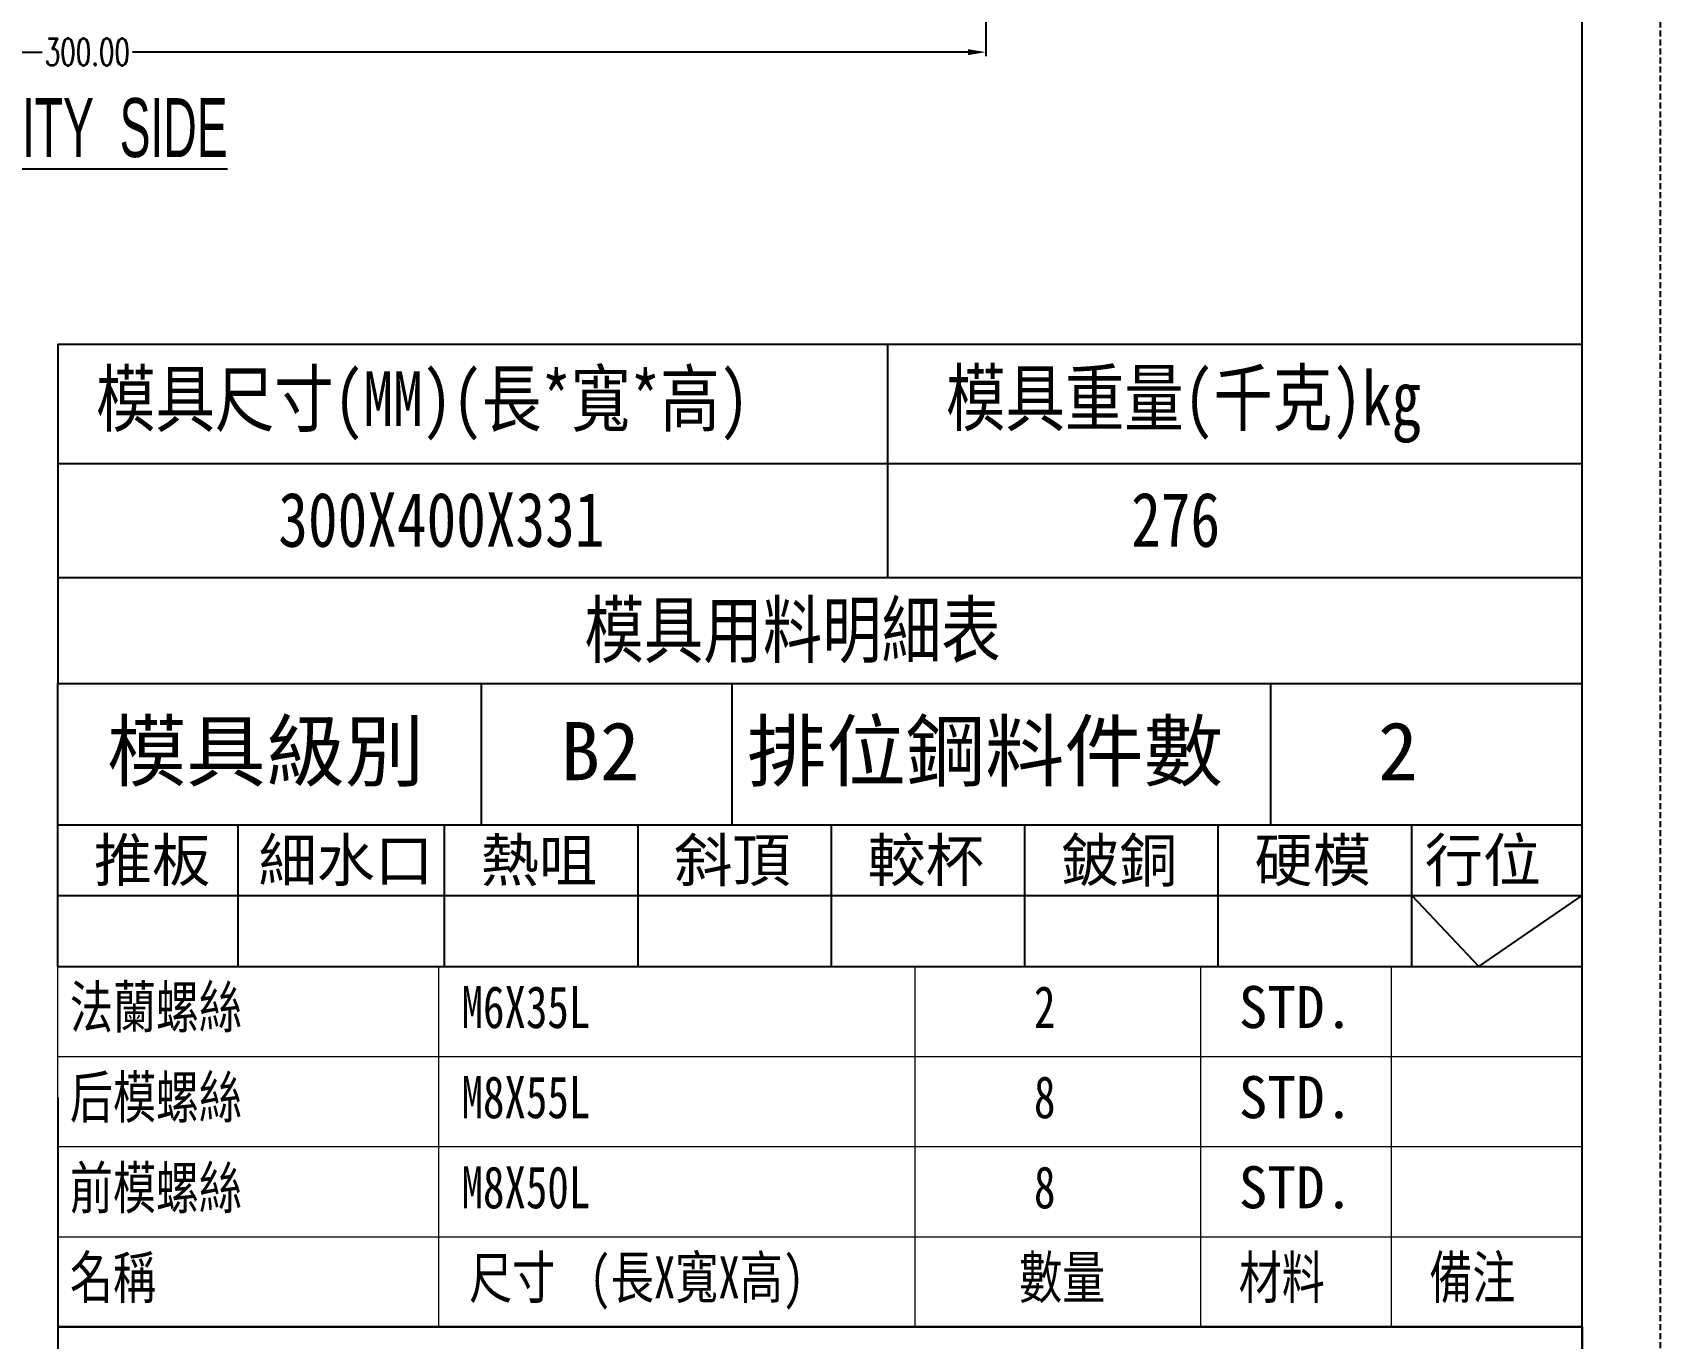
# Model space of a CAD drawing. Header units: inches. Extents: x 169168 to 170394, y -54081 to -53214.
# Drawn here: x 170122.1 to 170393.8, y -53896.5 to -53678.5 of the extents above; entities that cross this region are included whole.
import ezdxf

# ---------------------------------------------------------------- set-up
doc = ezdxf.new("R2010")
doc.units = ezdxf.units.IN
doc.header["$LTSCALE"] = 2
doc.header["$MEASUREMENT"] = 0
doc.header["$PDMODE"] = 3
doc.header["$PDSIZE"] = 0.3125
doc.linetypes.add('DASHED', pattern=[0.75, 0.5, -0.25])
doc.layers.get('0').update_dxf_attribs({"linetype": 'CONTINUOUS'})
doc.layers.get('Defpoints').update_dxf_attribs({"linetype": 'CONTINUOUS'})
doc.layers.add('A', color=7, linetype='CONTINUOUS')
doc.layers.add('dim', color=3, linetype='CONTINUOUS', lineweight=15)
doc.layers.add('MBOM-ASSIS-LAYER', color=71, linetype='CONTINUOUS', lineweight=9)
doc.styles.add('ROMANC', font='romanc', dxfattribs={"width": 0.6, "height": 1})
doc.styles.get("Standard").update_dxf_attribs({"font": 'txt.shx', "width": 0.67})
doc.styles.add('style1', font='mingliu.ttc', dxfattribs={"width": 0.75})
doc.styles.add('新字体', font='KAIU.TTF', dxfattribs={"width": 0.75})
doc.dimstyles.new('2.00', dxfattribs={"dimtxt": 4.5, "dimasz": 3, "dimexe": 0.666, "dimexo": 0.626, "dimgap": 1, "dimtad": 0, "dimzin": 0, "dimdsep": 46, "dimtxsty": 'Standard', "dimcen": 0.09, "dimclrd": 3, "dimclre": 3, "dimclrt": 7, "dimazin": 0, "dimtfac": 1, "dimtofl": 0, "dimtmove": 0, "dimatfit": 0, "dimfxl": 0, "dimtolj": 1, "dimtzin": 0, "dimarcsym": 0})

# ---------------------------------------------------------------- blocks, each defined once
blk = doc.blocks.new('*D36948')
at = {"layer": 'Defpoints', "color": 0}
for p in [(169981.2, -53655.5), (170281.2, -53655.5), (170281.2, -53681.76)]:
    blk.add_point(p, dxfattribs=at)
at = {"layer": 'dim', "color": 3, "linetype": 'ByBlock', "lineweight": -2}
for p, q in [((169981.2, -53656.12), (169981.2, -53682.42)), ((170281.2, -53656.12), (170281.2, -53682.42)), ((169984.2, -53681.76), (170123.66, -53681.76)), ((170278.2, -53681.76), (170138.73, -53681.76))]:
    blk.add_line(p, q, dxfattribs=at)
at = {"layer": 'dim', "color": 3, "linetype": 'ByBlock'}
for points in [[(169984.2, -53681.26), (169984.2, -53682.26), (169981.2, -53681.76)], [(170278.2, -53682.26), (170278.2, -53681.26), (170281.2, -53681.76)]]:
    blk.add_solid(points, dxfattribs=at)
at = {"layer": 'dim', "color": 7, "linetype": 'ByBlock', "insert": (170131.2, -53681.76), "char_height": 4.5, "attachment_point": 5}
blk.add_mtext('\\A1;300.00', dxfattribs=at)

msp = doc.modelspace()

# ---------------------------------------------------------------- linework, layer by layer
at = {"color": 0}
for p, q in [((170126.263, -53730.521), (170380.737, -53730.521)), ((170126.263, -53730.521), (170126.263, -53787.178)), ((170264.787, -53730.521), (170264.787, -53769.497)), ((170126.263, -53750.423), (170380.737, -53750.423))]:
    msp.add_line(p, q, dxfattribs=at)
for p, q in [((170380.737, -53787.178), (170380.737, -53730.521)), ((170126.263, -53769.497), (170380.737, -53769.497)), ((170126.263, -53787.178), (170380.737, -53787.178))]:
    msp.add_line(p, q)
at = {"layer": 'A', "linetype": 'DASHED'}
msp.add_line((170393.831, -54081.164), (170393.831, -53214.244), dxfattribs=at)
at = {"layer": 'A'}
for p, q in [((170380.739, -54068.073), (170380.739, -53227.336)), ((170126.263, -53787.178), (170380.737, -53787.178)), ((170126.263, -53834.417), (170126.263, -53787.178)), ((170197.003, -53810.798), (170197.003, -53787.178)), ((170238.841, -53810.798), (170238.841, -53787.178)), ((170328.79, -53810.798), (170328.79, -53787.178)), ((170380.74, -53834.417), (170380.737, -53787.178)), ((170126.263, -53810.798), (170380.737, -53810.798)), ((170126.263, -53810.798), (170338.325, -53810.798)), ((170156.408, -53834.417), (170156.408, -53810.798)), ((170190.848, -53834.417), (170190.848, -53810.798)), ((170223.14, -53834.417), (170223.14, -53810.798)), ((170255.432, -53834.417), (170255.432, -53810.798)), ((170287.725, -53834.417), (170287.725, -53810.798)), ((170320.017, -53834.417), (170320.017, -53810.798)), ((170352.309, -53834.417), (170352.309, -53810.798)), ((170126.263, -53822.608), (170380.737, -53822.608)), ((170352.309, -53822.608), (170363.506, -53834.417)), ((170363.506, -53834.417), (170380.737, -53822.608)), ((170126.263, -53834.417), (170380.742, -53834.417)), ((170126.261, -53856.303), (170126.261, -54068.073)), ((170126.261, -53894.604), (170380.739, -53894.604)), ((170380.74, -53894.604), (170126.261, -53894.604)), ((170380.739, -53894.604), (170380.739, -54068.073))]:
    msp.add_line(p, q, dxfattribs=at)
at = {"layer": 'MBOM-ASSIS-LAYER'}
for p, q in [((170126.261, -53894.604), (170126.262, -53834.417)), ((170126.262, -53834.417), (170380.74, -53834.417)), ((170126.262, -53834.417), (170380.74, -53834.417)), ((170189.881, -53894.604), (170189.881, -53834.417)), ((170269.405, -53894.604), (170269.406, -53834.417)), ((170317.12, -53894.604), (170317.121, -53834.417)), ((170348.93, -53894.604), (170348.93, -53834.417)), ((170380.74, -53894.604), (170380.742, -53834.417)), ((170126.262, -53849.464), (170380.74, -53849.464)), ((170126.26, -53864.511), (170380.739, -53864.511)), ((170126.261, -53879.557), (170380.74, -53879.557)), ((170126.261, -53894.604), (170380.74, -53894.604))]:
    msp.add_line(p, q, dxfattribs=at)

# ---------------------------------------------------------------- texts
at = {"color": 122, "insert": (170104.391, -53689.441), "char_height": 9.84367, "width": 79.31063, "attachment_point": 1, "style": 'ROMANC'}
msp.add_mtext('{\\f新細明體|b0|i0|c136|p54;\\LCAVITY  SIDE}', dxfattribs=at)
at = {"layer": 'A', "style": 'style1'}
for s, height, p in [('模具級別', 9.7104, (170134.469, -53803.325)), ('排位鋼料件數', 9.7104, (170241.344, -53803.325)), ('B2', 9.7104, (170210.189, -53803.325)), ('2', 9.71, (170346.697, -53803.325)), ('推板', 7.1209, (170132.292, -53820.236)), ('細水口', 7.1209, (170159.784, -53820.236)), ('熱咀', 7.1209, (170196.877, -53820.236)), ('斜頂', 7.1209, (170229.169, -53820.236)), ('較杯', 7.1209, (170261.462, -53820.236)), ('鈹銅', 7.1209, (170293.754, -53820.236)), ('硬模', 7.1209, (170326.046, -53820.236)), ('行位', 7.1209, (170354.474, -53820.236))]:
    msp.add_text(s, height=height, dxfattribs=at).set_placement(p)
at = {"layer": 'dim', "linetype": 'ByBlock', "style": 'style1', "width": 0.8}
for s, height, p in [('模具尺寸(MM)(長*寬*高)', 9.09523, (170132.641, -53744.177)), ('模具重量(千克)kg', 9.0952, (170274.551, -53744.053)), ('300X400X331', 9.09523, (170163.085, -53764.358)), ('276', 9.0952, (170305.465, -53764.358)), ('模具用料明細表', 9.0952, (170214.188, -53782.766))]:
    msp.add_text(s, height=height, dxfattribs=at).set_placement(p)
at = {"layer": 'MBOM-ASSIS-LAYER', "style": '新字体', "width": 0.75}
for s, height, p in [('法蘭螺絲', 7.0217, (170128.289, -53844.716)), ('M6X35L', 7.0217, (170193.674, -53844.716)), ('2', 7.022, (170289.244, -53844.716)), ('后模螺絲', 7.0217, (170128.289, -53859.763)), ('M8X55L', 7.0217, (170193.674, -53859.763)), ('8', 7.022, (170289.244, -53859.763)), ('前模螺絲', 7.0217, (170128.287, -53874.905)), ('M8X50L', 7.0217, (170193.674, -53874.809)), ('8', 7.022, (170289.244, -53874.809)), ('名稱', 7.0217, (170128.288, -53889.856)), ('尺寸', 7.0217, (170194.948, -53889.856)), ('(長X寬X高)', 7.0217, (170215.023, -53889.856)), ('數量', 7.0217, (170286.78, -53889.856)), ('材料', 7.0217, (170323.433, -53889.856)), ('備注', 7.0217, (170355.242, -53889.856))]:
    msp.add_text(s, height=height, dxfattribs=at).set_placement(p)
at = {"layer": 'MBOM-ASSIS-LAYER', "style": 'style1'}
for p in [(170323.433, -53844.716), (170323.433, -53859.763), (170323.433, -53874.809)]:
    msp.add_text('STD.', height=7.0217, dxfattribs=at).set_placement(p)

# ---------------------------------------------------------------- dimensions: what is measured, and where the dimension line sits
at = {"layer": 'dim', "linetype": 'ByBlock'}
dim = msp.add_linear_dim(base=(170281.195, -53681.757), p1=(169981.195, -53655.499), p2=(170281.195, -53655.499), angle=180, dimstyle='2.00', dxfattribs=at)
dim.commit()
dim.dimension.update_dxf_attribs({"geometry": '*D36948', "text_midpoint": (170131.195, -53681.757), "dimtype": 160})

doc.saveas('drawing.dxf')
